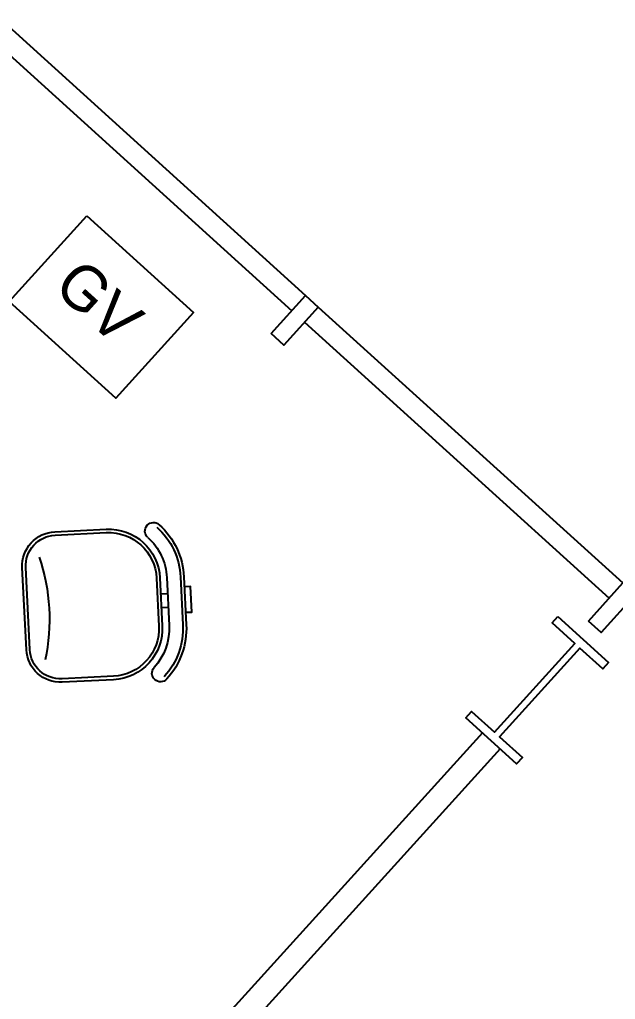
# Model space of a CAD drawing. Extents: x -1.7 to 87, y -33.6 to 19.
# Drawn here: x 79.676 to 81.416, y -11.872 to -9.011 of the extents above; entities that cross this region are included whole.
import ezdxf

# ---------------------------------------------------------------- set-up
doc = ezdxf.new("R2010")
doc.units = 0
for name, color, linetype in [('AR-DIV', 2, 'Continuous'), ('AR-ESQ', 2, 'Continuous'), ('AR-EST', 4, 'Continuous'), ('AR-MOB', 2, 'Continuous')]:
    doc.layers.add(name, color=color, linetype=linetype)

# ---------------------------------------------------------------- blocks, each defined once
blk = doc.blocks.new('CADEIRA-S')
at = {"color": 2}
for p, q in [((0.0718, 0.2686), (-0.0682, 0.2686)), ((0.0718, 0.2186), (-0.0682, 0.2186)), ((0.0718, 0.1986), (-0.0682, 0.1986)), ((-0.2182, 0.0486), (-0.2182, -0.1014)), ((0.2218, -0.1014), (0.2218, 0.0486)), ((-0.1182, -0.2014), (0.1218, -0.2014))]:
    blk.add_line(p, q, dxfattribs=at)
at = {"color": 1}
for p, q in [((0.0718, 0.2586), (-0.0682, 0.2586)), ((-0.0148, 0.1986), (-0.0149, 0.2186)), ((0.0252, 0.1986), (0.0251, 0.2186)), ((0.0718, 0.1886), (-0.0682, 0.1886)), ((-0.2082, 0.0486), (-0.2082, -0.1014)), ((0.2118, -0.1014), (0.2118, 0.0486)), ((-0.1182, -0.1914), (0.1218, -0.1914))]:
    blk.add_line(p, q, dxfattribs=at)
at = {"color": 2}
blk.add_lwpolyline([(-0.032, 0.2686), (-0.032, 0.2867), (0.0426, 0.2867), (0.0426, 0.2686)], dxfattribs=at)
for centre, radius, start, end in [((-0.0682, 0.0486), 0.22, 90, 135), ((0.0718, 0.0486), 0.22, 45, 90), ((-0.2061, 0.1864), 0.025, 135, 315), ((-0.0682, 0.0486), 0.17, 90, 135), ((0.0718, 0.0486), 0.17, 45, 90), ((0.2097, 0.1864), 0.025, 225, 45), ((-0.0682, 0.0486), 0.15, 90, 180), ((0.0718, 0.0486), 0.15, 0, 90), ((-0.1182, -0.1014), 0.1, 180, 270), ((0.1218, -0.1014), 0.1, 270, 0)]:
    blk.add_arc(centre, radius, start, end, dxfattribs=at)
at = {"color": 1}
for centre, radius, start, end in [((-0.0682, 0.0486), 0.21, 90, 135), ((0.0718, 0.0486), 0.21, 45, 90), ((-0.0682, 0.0486), 0.14, 90, 180), ((0.0718, 0.0486), 0.14, 0, 90), ((-0.1182, -0.1014), 0.09, 180, 270), ((0.1218, -0.1014), 0.09, 270, 0), ((-0.0052, -0.6823), 0.5534, 73.6911, 105.2491)]:
    blk.add_arc(centre, radius, start, end, dxfattribs=at)
blk = doc.blocks.new('estacao de trabalho 290 x 150')
at = {"extrusion": (0, 0, -1), "xscale": -1, "zscale": -1, "rotation": 314.9999999999914}
blk.add_blockref('CADEIRA-S', (0.9586, 1.0061), dxfattribs=at)
blk = doc.blocks.new('gaveteiro')
at = {"color": 2}
blk.add_lwpolyline([(-0.21, 0.3375), (0.21, 0.3375), (0.21, 0), (-0.21, 0)], close=True, dxfattribs=at)
blk.add_text('GV', height=0.13125, dxfattribs=at).set_placement((-0.1427, 0.1105))

msp = doc.modelspace()

# ---------------------------------------------------------------- linework, layer by layer
at = {"layer": 'AR-DIV'}
for points in [[(81.0272, -11.094), (76.7886, -15.7716)], [(81.0791, -11.141), (76.8405, -15.8186)]]:
    msp.add_lwpolyline(points, dxfattribs=at)
at = {"layer": 'AR-ESQ', "color": 1}
for points in [[(79.622, -9.011), (80.5112, -9.8168)], [(80.5482, -9.8503), (81.4375, -10.6561)]]:
    msp.add_lwpolyline(points, dxfattribs=at)
at = {"layer": 'AR-ESQ'}
for points in [[(79.5817, -9.0555), (80.4709, -9.8612)], [(80.508, -9.8948), (81.3972, -10.7006)]]:
    msp.add_lwpolyline(points, dxfattribs=at)
for points in [[(80.4105, -9.9279), (80.5112, -9.8168), (80.5482, -9.8503), (80.4475, -9.9615)], [(81.3368, -10.7673), (81.4375, -10.6561), (81.4745, -10.6897), (81.3738, -10.8008)]]:
    msp.add_lwpolyline(points, close=True, dxfattribs=at)
at = {"layer": 'AR-EST'}
msp.add_lwpolyline([(81.2476, -10.754), (81.3958, -10.8883), (81.379, -10.9068), (81.3123, -10.8463), (81.0773, -11.1057), (81.144, -11.1661), (81.1272, -11.1847), (80.979, -11.0504), (80.9958, -11.0318), (81.0625, -11.0923), (81.2975, -10.8329), (81.2308, -10.7725), (81.2476, -10.754)], dxfattribs=at)

# ---------------------------------------------------------------- block references
at = {"layer": 'AR-MOB', "xscale": -1, "rotation": 317.8191666666414}
msp.add_blockref('estacao de trabalho 290 x 150', (78.5051, -10.825), dxfattribs=at)
at = {"layer": 'AR-MOB', "rotation": 317.8191666666629}
msp.add_blockref('gaveteiro', (79.8013, -9.9754), dxfattribs=at)

doc.saveas('drawing.dxf')
